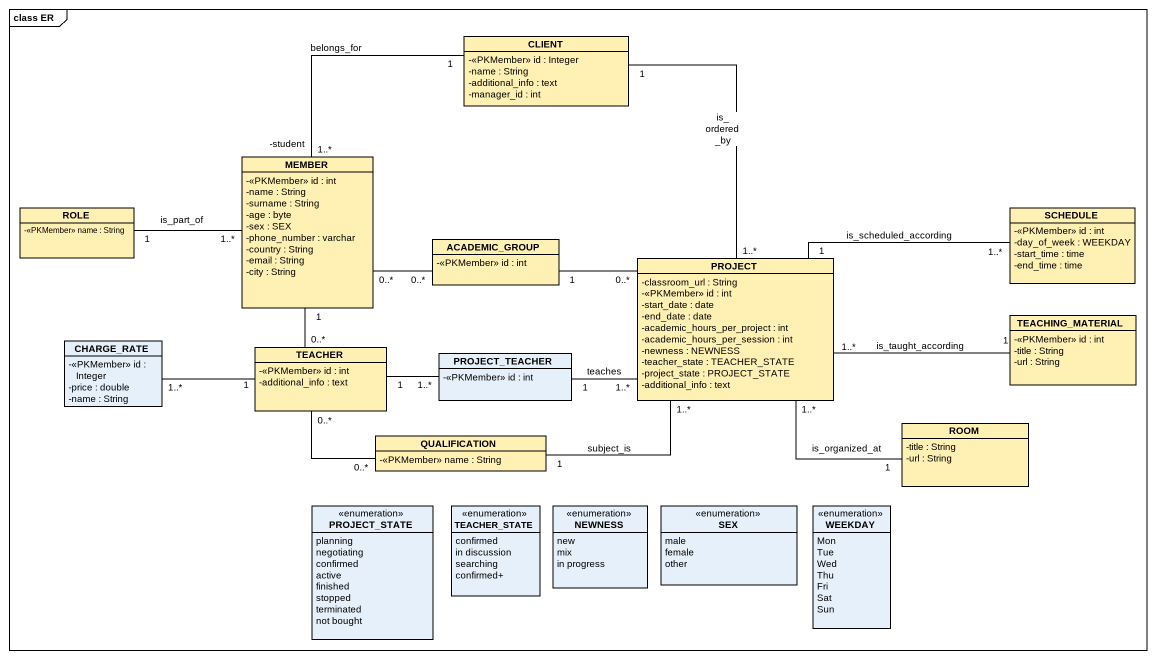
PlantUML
@startuml
mainframe class ER
hide circle
hide empty members
skinparam classAttributeIconSize 0
class CLIENT #FFF0B4 {
  -<<PKMember>> id : Integer
  -name : String
  -additional_info : text
  -manager_id : int
}
class MEMBER #FFF0B4 {
  -<<PKMember>> id : int
  -name : String
  -surname : String
  -age : byte
  -sex : SEX
  -phone_number : varchar
  -country : String
  -email : String
  -city : String
}
class ROLE #FFF0B4 {
  -<<PKMember>> name : String
}
class ACADEMIC_GROUP #FFF0B4 {
  -<<PKMember>> id : int
}
class SCHEDULE #FFF0B4 {
  -<<PKMember>> id : int
  -day_of_week : WEEKDAY
  -start_time : time
  -end_time : time
}
class PROJECT #FFF0B4 {
  -classroom_url : String
  -<<PKMember>> id : int
  -start_date : date
  -end_date : date
  -academic_hours_per_project : int
  -academic_hours_per_session : int
  -newness : NEWNESS
  -teacher_state : TEACHER_STATE
  -project_state : PROJECT_STATE
  -additional_info : text
}
class TEACHING_MATERIAL #FFF0B4 {
  -<<PKMember>> id : int
  -title : String
  -url : String
}
class CHARGE_RATE {
  -<<PKMember>> id : Integer
  -price : double
  -name : String
}
class TEACHER #FFF0B4 {
  -<<PKMember>> id : int
  -additional_info : text
}
class PROJECT_TEACHER {
  -<<PKMember>> id : int
}
class QUALIFICATION #FFF0B4 {
  -<<PKMember>> name : String
}
class ROOM #FFF0B4 {
  -title : String
  -url : String
}
enum PROJECT_STATE {
  planning
  negotiating
  confirmed
  active
  finished
  stopped
  terminated
  not bought
}
enum TEACHER_STATE {
  confirmed
  in discussion
  searching
  confirmed+
}
enum NEWNESS {
  new
  mix
  in progress
}
enum SEX {
  male
  female
  other
}
enum WEEKDAY {
  Mon
  Tue
  Wed
  Thu
  Fri
  Sat
  Sun
}
MEMBER "1..*\n-student" -up- "1" CLIENT : belongs_for
MEMBER "0..*" -right- "0..*" ACADEMIC_GROUP
ROLE "1" -right- "1..*" MEMBER : is_part_of
ACADEMIC_GROUP "1" -right- "0..*" PROJECT
SCHEDULE "1..*" -left- "1" PROJECT : is_scheduled_according
PROJECT "1..*" -up- "1" CLIENT : is_ordered_by
PROJECT "1..*" -right- "1" ROOM : is_organized_at
TEACHING_MATERIAL "1" -left- "1..*" PROJECT : is_taught_according
CHARGE_RATE "1..*" -right- "1" TEACHER
TEACHER "0..*" -up- "1" MEMBER
TEACHER "1" -right- "1..*" PROJECT_TEACHER
PROJECT_TEACHER "1" -right- "1..*" PROJECT : teaches
QUALIFICATION "1" -right- "1..*" PROJECT : subject_is
QUALIFICATION "0..*" -left- "0..*" TEACHER
@enduml
